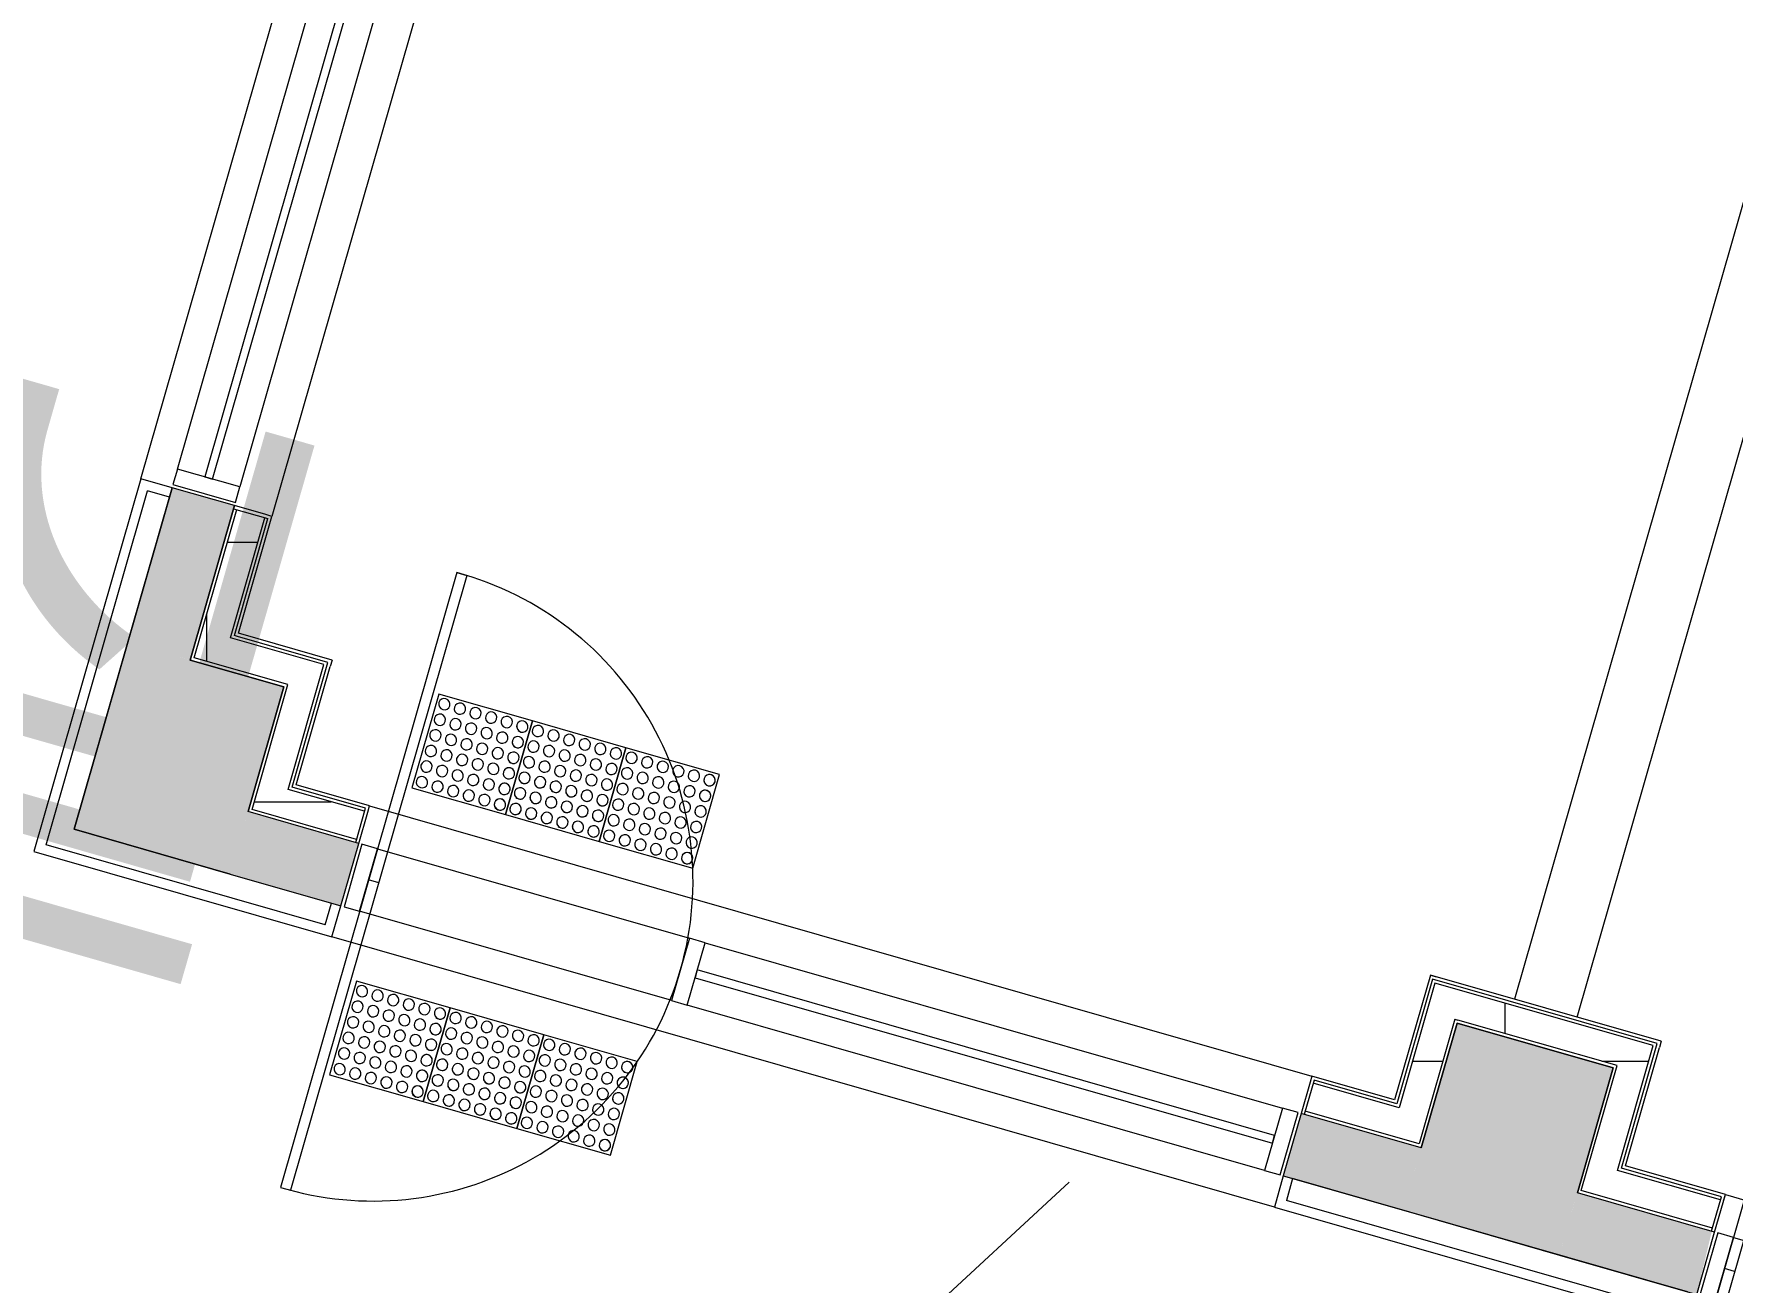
# Model space of a CAD drawing. Header units: millimetres. Extents: x -71377 to 516042, y -145869 to 441446.
# Drawn here: x 185438 to 190669, y 67270 to 71116 of the extents above; entities that cross this region are included whole.
import ezdxf

# ---------------------------------------------------------------- set-up
doc = ezdxf.new("R2010")
doc.units = ezdxf.units.MM
doc.header["$LTSCALE"] = 1000
doc.linetypes.add('_점선_M_', pattern=[3, 1.5, -1.5])
for name, color, linetype, lineweight in [('09_HID', 9, '_점선_M_', 5), ('A-door', 4, 'Continuous', 5), ('A-door-hdln', 8, 'Continuous', 5), ('A-ele-8', 8, 'Continuous', 5), ('A-fnsh', 5, 'Continuous', 5), ('A-fnsh-4', 4, 'Continuous', 5), ('A-hat', 251, 'Continuous', 5), ('A-insu', 251, 'Continuous', 5), ('A-text-1', 3, 'Continuous', 5), ('A-wind', 4, 'Continuous', 5), ('A-wind-hdln', 8, 'Continuous', 5), ('A_cwall', 2, 'Continuous', 5), ('A_fnsh', 5, 'Continuous', 5), ('A_fnsh-4', 4, 'Continuous', 5), ('AA_점형블럭', 8, 'Continuous', 5), ('S-ccol', 2, 'Continuous', 5), ('조경라인_dwg', 8, 'Continuous', 5)]:
    doc.layers.add(name, color=color, linetype=linetype, lineweight=lineweight)
doc.styles.add('나눔고딕_3', font='NanumGothic.ttf', dxfattribs={"height": 1400})
pattern_1 = [(0, (165969.5, 243949.9), (0, 800), []), (90, (165969.5, 243949.9), (-800, 5e-14), [])]

# ---------------------------------------------------------------- blocks, each defined once
blk = doc.blocks.new('시스템 패널 - 유리 패널-6792346-지반층 배치도')
at = {"layer": 'A-wind'}
for p, q in [((925, 12.5), (-925, 12.5)), ((-925, 12.5), (-925, -12.5)), ((925, -12.5), (925, 12.5)), ((-925, -12.5), (925, -12.5))]:
    blk.add_line(p, q, dxfattribs=at)
blk = doc.blocks.new('직사각형 멀리언 - 50 x 200mm-6792344-지반층 배치도')
at = {"layer": 'A-wind-hdln'}
for p, q in [((-75449.8, -198987.1), (-73671.4, -199497.1)), ((-73726.6, -199689.3), (-75504.9, -199179.4))]:
    blk.add_line(p, q, dxfattribs=at)
blk = doc.blocks.new('직사각형 멀리언 - 50 x 200mm-4012412-지반층 배치도')
at = {"layer": 'A-wind'}
for p, q in [((-25, 100), (25, 100)), ((-25, -100), (-25, 100)), ((25, 100), (25, -100)), ((25, -100), (-25, -100))]:
    blk.add_line(p, q, dxfattribs=at)
blk = doc.blocks.new('커튼월_외여닫이문A - 커튼월_외여닫이문A-6299811-지반층 배치도')
at = {"layer": 'A-door'}
for p, q in [((467.3, -985.5), (467.3, 985.4)), ((500, -985.5), (500, 985.5))]:
    blk.add_line(p, q, dxfattribs=at)
at = {"layer": 'A-door-hdln'}
for p, q in [((500, 985.5), (467.3, 985.5)), ((467.3, 0), (500, 0)), ((500, -985.5), (467.3, -985.5))]:
    blk.add_line(p, q, dxfattribs=at)
for start, end in [(89.1629, 180), (180, 270.8371)]:
    blk.add_arc((485.6, 0), 985.6, start, end, dxfattribs=at)
blk = doc.blocks.new('직사각형 멀리언 - 50 x 200mm-6299807-지반층 배치도')
at = {"layer": 'A-wind-hdln'}
for p, q in [((-76459.1, -198697.7), (-75497.8, -198973.3)), ((-75552.9, -199165.6), (-76514.2, -198890))]:
    blk.add_line(p, q, dxfattribs=at)
blk = doc.blocks.new('시스템 패널 - 유리 패널-8323144-지반층 배치도')
at = {"layer": 'A-wind'}
for p, q in [((875, 12.5), (-875, 12.5)), ((-875, 12.5), (-875, -12.5)), ((875, -12.5), (875, 12.5)), ((-875, -12.5), (875, -12.5))]:
    blk.add_line(p, q, dxfattribs=at)
blk = doc.blocks.new('직사각형 멀리언 - 50 x 200mm-6792160-지반층 배치도')
at = {"layer": 'A-wind-hdln'}
for p, q in [((-65217.1, -201921.3), (-63534.9, -202403.6)), ((-63590, -202595.9), (-65272.3, -202113.5))]:
    blk.add_line(p, q, dxfattribs=at)
blk = doc.blocks.new('직사각형 멀리언 - 50 x 200mm-8323140-지반층 배치도')
at = {"layer": 'A-wind'}
for p, q in [((-25, 100), (25, 100)), ((-25, -100), (-25, 100)), ((25, 100), (25, -100)), ((25, -100), (-25, -100))]:
    blk.add_line(p, q, dxfattribs=at)
blk = doc.blocks.new('점자블럭_원형_개수_ - 점자블럭_원형_개수_-V67-지반층 배치도')
at = {"layer": 'AA_점형블럭'}
for p, q in [((300, 0), (0, 0)), ((0, 0), (0, -300)), ((300, -300), (300, 0)), ((600, 0), (300, 0)), ((300, 0), (300, -300)), ((600, -300), (600, 0)), ((900, 0), (600, 0)), ((600, 0), (600, -300)), ((900, -300), (900, 0)), ((0, -300), (300, -300)), ((300, -300), (600, -300)), ((600, -300), (900, -300))]:
    blk.add_line(p, q, dxfattribs=at)
for centre, start, end in [((25, -25), 0, 180), ((25, -25), 45, 180), ((25, -25), 0, 180), ((25, -25), 45, 180), ((25, -25), 180, 360), ((25, -25), 180, 345), ((25, -25), 180, 360), ((25, -25), 180, 345), ((75, -25), 0, 180), ((75, -25), 0, 180), ((75, -25), 0, 180), ((75, -25), 0, 180), ((75, -25), 180, 360), ((75, -25), 180, 0), ((75, -25), 180, 360), ((75, -25), 180, 0), ((125, -25), 0, 180), ((125, -25), 0, 180), ((125, -25), 0, 180), ((125, -25), 0, 180), ((125, -25), 180, 360), ((125, -25), 180, 0), ((125, -25), 180, 360), ((125, -25), 180, 0), ((175, -25), 0, 180), ((175, -25), 0, 180), ((175, -25), 0, 180), ((175, -25), 0, 180), ((175, -25), 180, 360), ((175, -25), 180, 0), ((175, -25), 180, 360), ((175, -25), 180, 0), ((225, -25), 0, 180), ((225, -25), 0, 180), ((225, -25), 0, 180), ((225, -25), 0, 180), ((225, -25), 180, 360), ((225, -25), 180, 0), ((225, -25), 180, 360), ((225, -25), 180, 0), ((275, -25), 0, 180), ((275, -25), 0, 180), ((275, -25), 0, 180), ((275, -25), 0, 180), ((275, -25), 180, 360), ((275, -25), 180, 0), ((275, -25), 180, 360), ((275, -25), 180, 0), ((325, -25), 0, 180), ((325, -25), 0, 180), ((325, -25), 165, 180), ((325, -25), 165, 180), ((325, -25), 180, 360), ((325, -25), 180, 360), ((325, -25), 180, 360), ((325, -25), 180, 0), ((325, -25), 60, 150), ((325, -25), 60, 150), ((325, -25), 0, 45), ((325, -25), 0, 45), ((375, -25), 0, 180), ((375, -25), 0, 180), ((375, -25), 165, 180), ((375, -25), 165, 180), ((375, -25), 180, 360), ((375, -25), 180, 0), ((375, -25), 180, 360), ((375, -25), 180, 0), ((375, -25), 60, 150), ((375, -25), 60, 150), ((375, -25), 0, 45), ((375, -25), 0, 45), ((425, -25), 0, 180), ((425, -25), 0, 180), ((425, -25), 165, 180), ((425, -25), 165, 180), ((425, -25), 180, 360), ((425, -25), 180, 0), ((425, -25), 180, 0), ((425, -25), 180, 0), ((425, -25), 60, 150), ((425, -25), 60, 150), ((425, -25), 0, 45), ((425, -25), 0, 45), ((475, -25), 0, 180), ((475, -25), 0, 180), ((475, -25), 165, 180), ((475, -25), 165, 180), ((475, -25), 180, 360), ((475, -25), 180, 360), ((475, -25), 180, 360), ((475, -25), 180, 0), ((475, -25), 60, 150), ((475, -25), 60, 150), ((475, -25), 0, 45), ((475, -25), 0, 45), ((525, -25), 0, 180), ((525, -25), 0, 180), ((525, -25), 165, 180), ((525, -25), 165, 180), ((525, -25), 180, 360), ((525, -25), 180, 360), ((525, -25), 180, 360), ((525, -25), 180, 360), ((525, -25), 60, 150), ((525, -25), 60, 150), ((525, -25), 0, 45), ((525, -25), 0, 45), ((575, -25), 0, 180), ((575, -25), 0, 180), ((575, -25), 165, 180), ((575, -25), 165, 180), ((575, -25), 180, 360), ((575, -25), 180, 360), ((575, -25), 180, 360), ((575, -25), 180, 0), ((575, -25), 60, 150), ((575, -25), 60, 150), ((575, -25), 0, 45), ((575, -25), 0, 45), ((625, -25), 0, 180), ((625, -25), 0, 180), ((625, -25), 150, 180), ((625, -25), 150, 180), ((625, -25), 180, 360), ((625, -25), 180, 345), ((625, -25), 180, 360), ((625, -25), 180, 345), ((625, -25), 0, 135), ((625, -25), 0, 135), ((675, -25), 0, 180), ((675, -25), 0, 180), ((675, -25), 0, 180), ((675, -25), 0, 180), ((675, -25), 180, 360), ((675, -25), 180, 0), ((675, -25), 180, 360), ((675, -25), 180, 0), ((725, -25), 0, 180), ((725, -25), 0, 180), ((725, -25), 0, 180), ((725, -25), 0, 180), ((725, -25), 180, 360), ((725, -25), 180, 0), ((725, -25), 180, 360), ((725, -25), 180, 360), ((775, -25), 0, 180), ((775, -25), 0, 180), ((775, -25), 0, 180), ((775, -25), 0, 180), ((775, -25), 180, 0), ((775, -25), 180, 0), ((775, -25), 180, 360), ((775, -25), 180, 0), ((825, -25), 0, 180), ((825, -25), 0, 180), ((825, -25), 0, 180), ((825, -25), 0, 180), ((825, -25), 180, 360), ((825, -25), 180, 0), ((825, -25), 180, 360), ((825, -25), 180, 360), ((875, -25), 0, 180), ((875, -25), 0, 180), ((875, -25), 0, 180), ((875, -25), 0, 180), ((875, -25), 180, 360), ((875, -25), 180, 360), ((875, -25), 180, 360), ((875, -25), 180, 360), ((25, -75), 0, 180), ((25, -75), 0, 180), ((25, -75), 0, 180), ((25, -75), 0, 180), ((25, -75), 180, 360), ((25, -75), 180, 0), ((25, -75), 180, 360), ((25, -75), 180, 0), ((75, -75), 0, 180), ((75, -75), 0, 180), ((75, -75), 0, 180), ((75, -75), 0, 180), ((75, -75), 180, 360), ((75, -75), 180, 0), ((75, -75), 180, 360), ((75, -75), 180, 0), ((125, -75), 0, 180), ((125, -75), 0, 180), ((125, -75), 0, 180), ((125, -75), 0, 180), ((125, -75), 180, 360), ((125, -75), 180, 0), ((125, -75), 180, 360), ((125, -75), 180, 0), ((175, -75), 0, 180), ((175, -75), 0, 180), ((175, -75), 0, 180), ((175, -75), 0, 180), ((175, -75), 180, 360), ((175, -75), 180, 0), ((175, -75), 180, 360), ((175, -75), 180, 0), ((225, -75), 0, 180), ((225, -75), 0, 180), ((225, -75), 0, 180), ((225, -75), 0, 180), ((225, -75), 180, 360), ((225, -75), 180, 0), ((225, -75), 180, 360), ((225, -75), 180, 0), ((275, -75), 0, 180), ((275, -75), 0, 180), ((275, -75), 0, 180), ((275, -75), 0, 180), ((275, -75), 180, 360), ((275, -75), 180, 0), ((275, -75), 180, 360), ((275, -75), 180, 0), ((325, -75), 0, 180), ((325, -75), 0, 180), ((325, -75), 165, 180), ((325, -75), 165, 180), ((325, -75), 180, 360), ((325, -75), 180, 360), ((325, -75), 180, 360), ((325, -75), 180, 0), ((325, -75), 60, 150), ((325, -75), 60, 150), ((325, -75), 0, 45), ((325, -75), 0, 45), ((375, -75), 0, 180), ((375, -75), 0, 180), ((375, -75), 165, 180), ((375, -75), 165, 180), ((375, -75), 180, 360), ((375, -75), 180, 0), ((375, -75), 180, 360), ((375, -75), 180, 0), ((375, -75), 60, 150), ((375, -75), 60, 150), ((375, -75), 0, 45), ((375, -75), 0, 45), ((425, -75), 0, 180), ((425, -75), 0, 180), ((425, -75), 165, 180), ((425, -75), 165, 180), ((425, -75), 180, 360), ((425, -75), 180, 0), ((425, -75), 180, 0), ((425, -75), 180, 0), ((425, -75), 60, 150), ((425, -75), 60, 150), ((425, -75), 0, 45), ((425, -75), 0, 45), ((475, -75), 0, 180), ((475, -75), 0, 180), ((475, -75), 165, 180), ((475, -75), 165, 180), ((475, -75), 180, 360), ((475, -75), 180, 360), ((475, -75), 180, 360), ((475, -75), 180, 360), ((475, -75), 60, 150), ((475, -75), 60, 150), ((475, -75), 0, 45), ((475, -75), 0, 45), ((525, -75), 0, 180), ((525, -75), 0, 180), ((525, -75), 165, 180), ((525, -75), 165, 180), ((525, -75), 180, 360), ((525, -75), 180, 360), ((525, -75), 180, 360), ((525, -75), 180, 0), ((525, -75), 60, 150), ((525, -75), 60, 150), ((525, -75), 0, 45), ((525, -75), 0, 45), ((575, -75), 0, 180), ((575, -75), 0, 180), ((575, -75), 165, 180), ((575, -75), 165, 180), ((575, -75), 180, 360), ((575, -75), 180, 0), ((575, -75), 180, 360), ((575, -75), 180, 0), ((575, -75), 60, 150), ((575, -75), 60, 150), ((575, -75), 0, 45), ((575, -75), 0, 45), ((625, -75), 0, 180), ((625, -75), 0, 180), ((625, -75), 0, 180), ((625, -75), 0, 180), ((625, -75), 180, 360), ((625, -75), 180, 225), ((625, -75), 180, 360), ((625, -75), 180, 225), ((625, -75), 240, 345), ((625, -75), 240, 345), ((675, -75), 0, 180), ((675, -75), 0, 180), ((675, -75), 0, 180), ((675, -75), 0, 180), ((675, -75), 180, 360), ((675, -75), 180, 0), ((675, -75), 180, 360), ((675, -75), 180, 0), ((725, -75), 0, 180), ((725, -75), 0, 180), ((725, -75), 0, 180), ((725, -75), 0, 180), ((725, -75), 180, 360), ((725, -75), 180, 360), ((725, -75), 180, 360), ((725, -75), 180, 0), ((775, -75), 0, 180), ((775, -75), 0, 180), ((775, -75), 0, 180), ((775, -75), 0, 180), ((775, -75), 180, 360), ((775, -75), 180, 0), ((775, -75), 180, 360), ((775, -75), 180, 0), ((825, -75), 0, 180), ((825, -75), 0, 180), ((825, -75), 0, 180), ((825, -75), 0, 180), ((825, -75), 180, 360), ((825, -75), 180, 360), ((825, -75), 180, 360), ((825, -75), 180, 360), ((875, -75), 0, 180), ((875, -75), 0, 180), ((875, -75), 0, 180), ((875, -75), 0, 180), ((875, -75), 180, 0), ((875, -75), 180, 360), ((875, -75), 180, 360), ((875, -75), 180, 0), ((25, -125), 0, 180), ((25, -125), 0, 180), ((25, -125), 0, 180), ((25, -125), 0, 180), ((25, -125), 180, 360), ((25, -125), 180, 0), ((25, -125), 180, 360), ((25, -125), 180, 0), ((75, -125), 0, 180), ((75, -125), 0, 180), ((75, -125), 0, 180), ((75, -125), 0, 180), ((75, -125), 180, 360), ((75, -125), 180, 0), ((75, -125), 180, 360), ((75, -125), 180, 0), ((125, -125), 0, 180), ((125, -125), 0, 180), ((125, -125), 0, 180), ((125, -125), 0, 180), ((125, -125), 180, 360), ((125, -125), 180, 0), ((125, -125), 180, 360), ((125, -125), 180, 0), ((175, -125), 0, 180), ((175, -125), 0, 180), ((175, -125), 0, 180), ((175, -125), 0, 180), ((175, -125), 180, 360), ((175, -125), 180, 0), ((175, -125), 180, 360), ((175, -125), 180, 0), ((225, -125), 0, 180), ((225, -125), 0, 180), ((225, -125), 0, 180), ((225, -125), 0, 180), ((225, -125), 180, 360), ((225, -125), 180, 0), ((225, -125), 180, 360), ((225, -125), 180, 0), ((275, -125), 0, 180), ((275, -125), 0, 180), ((275, -125), 0, 180), ((275, -125), 0, 180), ((275, -125), 180, 360), ((275, -125), 180, 0), ((275, -125), 180, 360), ((275, -125), 180, 0), ((325, -125), 0, 180), ((325, -125), 0, 180), ((325, -125), 165, 180), ((325, -125), 165, 180), ((325, -125), 180, 360), ((325, -125), 180, 0), ((325, -125), 180, 360), ((325, -125), 180, 360), ((325, -125), 60, 150), ((325, -125), 60, 150), ((325, -125), 0, 45), ((325, -125), 0, 45), ((375, -125), 0, 180), ((375, -125), 0, 180), ((375, -125), 165, 180), ((375, -125), 165, 180), ((375, -125), 180, 360), ((375, -125), 180, 360), ((375, -125), 180, 360), ((375, -125), 180, 360), ((375, -125), 60, 150), ((375, -125), 60, 150), ((375, -125), 0, 45), ((375, -125), 0, 45), ((425, -125), 0, 180), ((425, -125), 0, 180), ((425, -125), 165, 180), ((425, -125), 165, 180), ((425, -125), 180, 360), ((425, -125), 180, 0), ((425, -125), 180, 360), ((425, -125), 180, 0), ((425, -125), 60, 150), ((425, -125), 60, 150), ((425, -125), 0, 45), ((425, -125), 0, 45), ((475, -125), 0, 180), ((475, -125), 0, 180), ((475, -125), 165, 180), ((475, -125), 165, 180), ((475, -125), 180, 360), ((475, -125), 180, 360), ((475, -125), 180, 360), ((475, -125), 180, 0), ((475, -125), 60, 150), ((475, -125), 60, 150), ((475, -125), 0, 45), ((475, -125), 0, 45), ((525, -125), 0, 180), ((525, -125), 0, 180), ((525, -125), 165, 180), ((525, -125), 165, 180), ((525, -125), 180, 360), ((525, -125), 180, 0), ((525, -125), 180, 360), ((525, -125), 180, 0), ((525, -125), 60, 150), ((525, -125), 60, 150), ((525, -125), 0, 45), ((525, -125), 0, 45), ((575, -125), 0, 180), ((575, -125), 0, 180), ((575, -125), 165, 180), ((575, -125), 165, 180), ((575, -125), 180, 360), ((575, -125), 180, 360), ((575, -125), 180, 360), ((575, -125), 180, 360), ((575, -125), 60, 150), ((575, -125), 60, 150), ((575, -125), 0, 45), ((575, -125), 0, 45), ((625, -125), 0, 180), ((625, -125), 0, 180), ((625, -125), 0, 180), ((625, -125), 0, 180), ((625, -125), 180, 360), ((625, -125), 180, 225), ((625, -125), 180, 0), ((625, -125), 180, 225), ((625, -125), 240, 345), ((625, -125), 240, 345), ((675, -125), 0, 180), ((675, -125), 0, 180), ((675, -125), 0, 180), ((675, -125), 0, 180), ((675, -125), 180, 360), ((675, -125), 180, 360), ((675, -125), 180, 360), ((675, -125), 180, 360), ((725, -125), 0, 180), ((725, -125), 0, 180), ((725, -125), 0, 180), ((725, -125), 0, 180), ((725, -125), 180, 360), ((725, -125), 180, 360), ((725, -125), 180, 360), ((725, -125), 180, 0), ((775, -125), 0, 180), ((775, -125), 0, 180), ((775, -125), 0, 180), ((775, -125), 0, 180), ((775, -125), 180, 360), ((775, -125), 180, 0), ((775, -125), 180, 0), ((775, -125), 180, 0), ((825, -125), 0, 180), ((825, -125), 0, 180), ((825, -125), 0, 180), ((825, -125), 0, 180), ((825, -125), 180, 360), ((825, -125), 180, 0), ((825, -125), 180, 360), ((825, -125), 180, 0), ((875, -125), 0, 180), ((875, -125), 0, 180), ((875, -125), 0, 180), ((875, -125), 0, 180), ((875, -125), 180, 360), ((875, -125), 180, 360), ((875, -125), 180, 360), ((875, -125), 180, 0), ((25, -175), 0, 180), ((25, -175), 60, 180), ((25, -175), 0, 180), ((25, -175), 60, 180), ((25, -175), 180, 360), ((25, -175), 180, 315), ((25, -175), 180, 360), ((25, -175), 180, 315), ((25, -225), 0, 180), ((25, -225), 60, 180), ((25, -225), 0, 180), ((25, -225), 60, 180), ((25, -175), 0, 30), ((25, -175), 0, 30), ((75, -175), 0, 180), ((75, -175), 0, 180), ((75, -175), 0, 180), ((75, -175), 0, 180), ((75, -175), 180, 360), ((75, -175), 180, 0), ((75, -175), 180, 360), ((75, -175), 180, 0), ((75, -225), 0, 180), ((75, -225), 0, 180), ((75, -225), 0, 180), ((75, -225), 0, 180), ((125, -175), 0, 180), ((125, -175), 0, 180), ((125, -175), 0, 180), ((125, -175), 0, 180), ((125, -175), 180, 360), ((125, -175), 180, 0), ((125, -175), 180, 360), ((125, -175), 180, 0), ((125, -225), 0, 180), ((125, -225), 0, 180), ((125, -225), 0, 180), ((125, -225), 0, 180), ((175, -175), 0, 180), ((175, -175), 0, 180), ((175, -175), 0, 180), ((175, -175), 0, 180), ((175, -175), 180, 360), ((175, -175), 180, 0), ((175, -175), 180, 360), ((175, -175), 180, 0), ((175, -225), 0, 180), ((175, -225), 0, 180), ((175, -225), 0, 180), ((175, -225), 0, 180), ((225, -175), 0, 180), ((225, -175), 0, 180), ((225, -175), 0, 180), ((225, -175), 0, 180), ((225, -175), 180, 360), ((225, -175), 180, 0), ((225, -175), 180, 360), ((225, -175), 180, 0), ((225, -225), 0, 180), ((225, -225), 0, 180), ((225, -225), 0, 180), ((225, -225), 0, 180), ((275, -175), 0, 180), ((275, -175), 0, 180), ((275, -175), 0, 180), ((275, -175), 0, 180), ((275, -175), 180, 360), ((275, -175), 180, 0), ((275, -175), 180, 360), ((275, -175), 180, 360), ((275, -225), 0, 180), ((275, -225), 0, 180), ((275, -225), 0, 180), ((275, -225), 0, 180), ((325, -175), 0, 180), ((325, -175), 0, 180), ((325, -175), 0, 180), ((325, -175), 0, 180), ((325, -175), 180, 360), ((325, -175), 180, 360), ((325, -175), 180, 360), ((325, -175), 180, 0), ((325, -225), 0, 180), ((325, -225), 0, 180), ((325, -225), 0, 180), ((325, -225), 0, 180), ((375, -175), 0, 180), ((375, -175), 0, 180), ((375, -175), 0, 180), ((375, -175), 0, 180), ((375, -175), 180, 360), ((375, -175), 180, 0), ((375, -175), 180, 360), ((375, -175), 180, 360), ((375, -225), 0, 180), ((375, -225), 0, 180), ((375, -225), 0, 180), ((375, -225), 0, 180), ((425, -175), 0, 180), ((425, -175), 0, 180), ((425, -175), 0, 180), ((425, -175), 0, 180), ((425, -175), 180, 360), ((425, -175), 180, 0), ((425, -175), 180, 360), ((425, -175), 180, 0), ((425, -225), 0, 180), ((425, -225), 0, 180), ((425, -225), 0, 180), ((425, -225), 0, 180), ((475, -175), 0, 180), ((475, -175), 0, 180), ((475, -175), 0, 180), ((475, -175), 0, 180), ((475, -175), 180, 360), ((475, -175), 180, 0), ((475, -175), 180, 360), ((475, -175), 180, 0), ((475, -225), 0, 180), ((475, -225), 0, 180), ((475, -225), 0, 180), ((475, -225), 0, 180), ((525, -175), 0, 180), ((525, -175), 0, 180), ((525, -175), 0, 180), ((525, -175), 0, 180), ((525, -175), 180, 360), ((525, -175), 180, 0), ((525, -175), 180, 360), ((525, -175), 180, 0), ((525, -225), 0, 180), ((525, -225), 0, 180), ((525, -225), 0, 180), ((525, -225), 0, 180), ((575, -175), 0, 180), ((575, -175), 0, 180), ((575, -175), 0, 180), ((575, -175), 0, 180), ((575, -175), 180, 360), ((575, -175), 180, 360), ((575, -175), 180, 360), ((575, -175), 180, 360), ((575, -225), 0, 180), ((575, -225), 0, 180), ((575, -225), 0, 180), ((575, -225), 0, 180), ((625, -175), 0, 180), ((625, -175), 0, 180), ((625, -175), 150, 180), ((625, -175), 150, 180), ((625, -175), 180, 360), ((625, -175), 180, 360), ((625, -175), 180, 360), ((625, -175), 180, 0), ((625, -225), 0, 180), ((625, -225), 0, 180), ((625, -175), 60, 135), ((625, -175), 60, 135), ((625, -225), 60, 135), ((625, -225), 60, 135), ((625, -175), 0, 30), ((625, -175), 0, 30), ((675, -175), 0, 180), ((675, -175), 0, 180), ((675, -175), 0, 180), ((675, -175), 0, 180), ((675, -175), 180, 360), ((675, -175), 180, 0), ((675, -175), 180, 360), ((675, -175), 180, 0), ((675, -225), 0, 180), ((675, -225), 0, 180), ((675, -225), 0, 180), ((675, -225), 0, 180), ((725, -175), 0, 180), ((725, -175), 0, 180), ((725, -175), 0, 180), ((725, -175), 0, 180), ((725, -175), 180, 360), ((725, -175), 180, 0), ((725, -175), 180, 360), ((725, -175), 180, 360), ((725, -225), 0, 180), ((725, -225), 0, 180), ((725, -225), 0, 180), ((725, -225), 0, 180), ((775, -175), 0, 180), ((775, -175), 0, 180), ((775, -175), 0, 180), ((775, -175), 0, 180), ((775, -175), 180, 360), ((775, -175), 180, 0), ((775, -175), 180, 0), ((775, -175), 180, 0), ((775, -225), 0, 180), ((775, -225), 0, 180), ((775, -225), 0, 180), ((775, -225), 0, 180), ((825, -175), 0, 180), ((825, -175), 0, 180), ((825, -175), 0, 180), ((825, -175), 0, 180), ((825, -175), 180, 360), ((825, -175), 180, 360), ((825, -175), 180, 0), ((825, -175), 180, 0), ((825, -225), 0, 180), ((825, -225), 0, 180), ((825, -225), 0, 180), ((825, -225), 0, 180), ((875, -175), 0, 180), ((875, -175), 0, 180), ((875, -175), 0, 180), ((875, -175), 0, 180), ((875, -175), 180, 360), ((875, -175), 180, 0), ((875, -175), 180, 360), ((875, -175), 180, 0), ((875, -225), 0, 180), ((875, -225), 0, 180), ((875, -225), 0, 180), ((875, -225), 0, 180), ((25, -225), 180, 360), ((25, -225), 180, 315), ((25, -225), 180, 360), ((25, -225), 180, 315), ((25, -275), 0, 180), ((25, -275), 60, 180), ((25, -275), 0, 180), ((25, -275), 60, 180), ((25, -225), 0, 30), ((25, -225), 0, 30), ((75, -225), 180, 360), ((75, -225), 180, 0), ((75, -225), 180, 360), ((75, -225), 180, 360), ((75, -275), 0, 180), ((75, -275), 0, 180), ((75, -275), 0, 180), ((75, -275), 0, 180), ((125, -225), 180, 360), ((125, -225), 180, 0), ((125, -225), 180, 360), ((125, -225), 180, 0), ((125, -275), 0, 180), ((125, -275), 0, 180), ((125, -275), 0, 180), ((125, -275), 0, 180), ((175, -225), 180, 360), ((175, -225), 180, 360), ((175, -225), 180, 360), ((175, -225), 180, 0), ((175, -275), 0, 180), ((175, -275), 0, 180), ((175, -275), 0, 180), ((175, -275), 0, 180), ((225, -225), 180, 360), ((225, -225), 180, 0), ((225, -225), 180, 360), ((225, -225), 180, 0), ((225, -275), 0, 180), ((225, -275), 0, 180), ((225, -275), 0, 180), ((225, -275), 0, 180), ((275, -225), 180, 360), ((275, -225), 180, 0), ((275, -225), 180, 360), ((275, -225), 180, 0), ((275, -275), 0, 180), ((275, -275), 0, 180), ((275, -275), 0, 180), ((275, -275), 0, 180), ((325, -225), 180, 360), ((325, -225), 180, 0), ((325, -225), 180, 360), ((325, -225), 180, 0), ((325, -275), 0, 180), ((325, -275), 0, 180), ((325, -275), 0, 180), ((325, -275), 0, 180), ((375, -225), 180, 360), ((375, -225), 180, 360), ((375, -225), 180, 360), ((375, -225), 180, 0), ((375, -275), 0, 180), ((375, -275), 0, 180), ((375, -275), 0, 180), ((375, -275), 0, 180), ((425, -225), 180, 360), ((425, -225), 180, 0), ((425, -225), 180, 360), ((425, -225), 180, 0), ((425, -275), 0, 180), ((425, -275), 0, 180), ((425, -275), 0, 180), ((425, -275), 0, 180), ((475, -225), 180, 360), ((475, -225), 180, 360), ((475, -225), 180, 360), ((475, -225), 180, 0), ((475, -275), 0, 180), ((475, -275), 0, 180), ((475, -275), 0, 180), ((475, -275), 0, 180), ((525, -225), 180, 360), ((525, -225), 180, 0), ((525, -225), 180, 360), ((525, -225), 180, 0), ((525, -275), 0, 180), ((525, -275), 0, 180), ((525, -275), 0, 180), ((525, -275), 0, 180), ((575, -225), 180, 360), ((575, -225), 180, 0), ((575, -225), 180, 360), ((575, -225), 180, 0), ((575, -275), 0, 180), ((575, -275), 0, 180), ((575, -275), 0, 180), ((575, -275), 0, 180), ((625, -225), 150, 180), ((625, -225), 150, 180), ((625, -225), 180, 360), ((625, -225), 180, 0), ((625, -225), 180, 360), ((625, -225), 180, 360), ((625, -275), 360, 180), ((625, -275), 0, 180), ((625, -275), 60, 135), ((625, -275), 60, 135), ((625, -225), 0, 30), ((625, -225), 0, 30), ((675, -225), 180, 0), ((675, -225), 180, 0), ((675, -225), 180, 0), ((675, -225), 180, 0), ((675, -275), 0, 180), ((675, -275), 0, 180), ((675, -275), 0, 180), ((675, -275), 0, 180), ((725, -225), 180, 360), ((725, -225), 180, 360), ((725, -225), 180, 360), ((725, -225), 180, 0), ((725, -275), 0, 180), ((725, -275), 0, 180), ((725, -275), 0, 180), ((725, -275), 0, 180), ((775, -225), 180, 360), ((775, -225), 180, 0), ((775, -225), 180, 360), ((775, -225), 180, 360), ((775, -275), 0, 180), ((775, -275), 0, 180), ((775, -275), 0, 180), ((775, -275), 0, 180), ((825, -225), 180, 360), ((825, -225), 180, 0), ((825, -225), 180, 360), ((825, -225), 180, 0), ((825, -275), 0, 180), ((825, -275), 0, 180), ((825, -275), 0, 180), ((825, -275), 0, 180), ((875, -225), 180, 360), ((875, -225), 180, 0), ((875, -225), 180, 0), ((875, -225), 180, 0), ((875, -275), 0, 180), ((875, -275), 0, 180), ((875, -275), 0, 180), ((875, -275), 0, 180), ((25, -275), 180, 360), ((25, -275), 180, 315), ((25, -275), 180, 360), ((25, -275), 180, 315), ((25, -275), 0, 30), ((25, -275), 0, 30), ((75, -275), 180, 360), ((75, -275), 180, 0), ((75, -275), 180, 360), ((75, -275), 180, 360), ((125, -275), 180, 360), ((125, -275), 180, 0), ((125, -275), 180, 360), ((125, -275), 180, 0), ((175, -275), 180, 360), ((175, -275), 180, 0), ((175, -275), 180, 360), ((175, -275), 180, 0), ((225, -275), 180, 360), ((225, -275), 180, 0), ((225, -275), 180, 360), ((225, -275), 180, 0), ((275, -275), 180, 360), ((275, -275), 180, 0), ((275, -275), 180, 360), ((275, -275), 180, 360), ((325, -275), 180, 360), ((325, -275), 180, 360), ((325, -275), 180, 360), ((325, -275), 180, 0), ((375, -275), 180, 360), ((375, -275), 180, 0), ((375, -275), 180, 360), ((375, -275), 180, 0), ((425, -275), 180, 360), ((425, -275), 180, 0), ((425, -275), 180, 360), ((425, -275), 180, 0), ((475, -275), 180, 360), ((475, -275), 180, 0), ((475, -275), 180, 360), ((475, -275), 180, 0), ((525, -275), 180, 360), ((525, -275), 180, 360), ((525, -275), 180, 360), ((525, -275), 180, 360), ((575, -275), 180, 360), ((575, -275), 180, 0), ((575, -275), 180, 360), ((575, -275), 180, 360), ((625, -275), 150, 180), ((625, -275), 150, 180), ((625, -275), 180, 360), ((625, -275), 180, 360), ((625, -275), 180, 360), ((625, -275), 180, 0), ((625, -275), 0, 30), ((625, -275), 0, 30), ((675, -275), 180, 0), ((675, -275), 180, 0), ((675, -275), 180, 360), ((675, -275), 180, 0), ((725, -275), 180, 360), ((725, -275), 180, 360), ((725, -275), 180, 360), ((725, -275), 180, 0), ((775, -275), 180, 360), ((775, -275), 180, 0), ((775, -275), 180, 360), ((775, -275), 180, 0), ((825, -275), 180, 360), ((825, -275), 180, 360), ((825, -275), 180, 360), ((825, -275), 180, 0), ((875, -275), 180, 0), ((875, -275), 180, 0), ((875, -275), 180, 0), ((875, -275), 180, 0)]:
    blk.add_arc(centre, 17.5, start, end, dxfattribs=at)
blk = doc.blocks.new('조경라인_dwg-6847807-지반층 배치도')
at = {"layer": '09_HID'}
blk.add_line((188626.9, 67578.4), (184785.4, 64021.8), dxfattribs=at)

msp = doc.modelspace()

# ---------------------------------------------------------------- hatches: boundary and pattern name
at = {"layer": 'A-hat'}
for points in [[(185727, 69242.1), (185919.3, 69187), (186055.7, 69662.8), (185863.5, 69718)], [(186042.3, 68527.6), (186207.6, 69104.3), (185727, 69242.1), (185561.6, 68665.4), (185919.3, 68562.8)], [(186383.5, 68429.7), (186438.6, 68622), (186097.4, 68719.8), (186042.3, 68527.6), (186349, 68439.6)], [(190137.2, 67353.3), (190302.6, 67930.1), (189822, 68067.9), (189656.6, 67491.2), (189822, 67443.7)], [(189341.7, 67789.5), (189286.5, 67597.3), (189656.6, 67491.2), (189711.7, 67683.4)], [(190560.2, 67232.1), (190606.7, 67426.8), (190192.4, 67545.6), (190137.2, 67353.3)]]:
    msp.add_hatch(color=256, dxfattribs=at).paths.add_polyline_path(points)
h = msp.add_hatch(dxfattribs=at)
h.set_pattern_fill('FP_13', color=256, scale=1000, style=0, pattern_type=2)
h.set_pattern_definition(pattern_1)
h.paths.add_polyline_path([(186018.2, 69169.1), (186149.1, 69625.7), (186062.6, 69650.5), (185931.6, 69193.9)])
h = msp.add_hatch(dxfattribs=at)
h.set_pattern_fill('FP_13', color=256, scale=1000, style=0, pattern_type=2)
h.set_pattern_definition(pattern_1)
h.paths.add_polyline_path([(186196.3, 68701.9), (186306.5, 69086.4), (186217.3, 69101.6), (186109.8, 68726.7)])
h = msp.add_hatch(dxfattribs=at)
h.set_pattern_fill('FP_13', color=256, scale=1000, style=0, pattern_type=2)
h.set_pattern_definition(pattern_1)
h.paths.add_polyline_path([(186431.8, 68634.3), (186456.6, 68720.8), (186221.1, 68788.4), (186196.3, 68701.9), (186349, 68658.1)])
h = msp.add_hatch(dxfattribs=at)
h.set_pattern_fill('FP_13', color=256, scale=1000, style=0, pattern_type=2)
h.set_pattern_definition(pattern_1)
h.paths.add_polyline_path([(189729.7, 67782.3), (189839.9, 68166.8), (189753.4, 68191.6), (189643.2, 67807.1)])
h = msp.add_hatch(dxfattribs=at)
h.set_pattern_fill('FP_13', color=256, scale=1000, style=0, pattern_type=2)
h.set_pattern_definition(pattern_1)
h.paths.add_polyline_path([(190401.5, 67912.1), (190426.3, 67998.7), (189839.9, 68166.8), (189824.7, 68077.5), (190315, 67937)])

# ---------------------------------------------------------------- linework, layer by layer
at = {"layer": 'A-ele-8'}
for p, q in [((185767.3, 69745.5), (187040.8, 74186.5)), ((187444.5, 74070.8), (186171.1, 69629.8)), ((186171.1, 69629.8), (186151.8, 69635.3)), ((186466.2, 68718.1), (186471.7, 68737.3)), ((186471.7, 68737.3), (189374.7, 67904.9)), ((189259, 67501.2), (186355.9, 68333.6)), ((189374.7, 67904.9), (189369.2, 67885.7)), ((190642.9, 67520.4), (190648.4, 67539.7)), ((190648.4, 67539.7), (193551.4, 66707.2))]:
    msp.add_line(p, q, dxfattribs=at)
at = {"layer": 'A-fnsh'}
for p, q in [((186356.1, 69186.6), (186350.6, 69167.4)), ((189739.7, 68216.3), (189758.9, 68210.8)), ((190451.1, 68012.4), (190445.5, 67993.1))]:
    msp.add_line(p, q, dxfattribs=at)
at = {"layer": 'A-fnsh-4'}
for p, q in [((186053, 69653.2), (186158.7, 69622.9)), ((186055.3, 69262.4), (186158.7, 69622.9)), ((186064.9, 69259.7), (186055.3, 69262.4)), ((186343.7, 69179.7), (186064.9, 69259.7)), ((186233.5, 68795.2), (186343.7, 69179.7)), ((186459.3, 68730.5), (186233.5, 68795.2)), ((186429, 68624.7), (186459.3, 68730.5)), ((189746.6, 68204), (189636.3, 67819.5)), ((190438.7, 68005.5), (189746.6, 68204)), ((190328.4, 67621), (190438.7, 68005.5)), ((189381.6, 67892.5), (189351.3, 67786.8)), ((189636.3, 67819.5), (189381.6, 67892.5)), ((190636, 67532.8), (190328.4, 67621)), ((190605.7, 67427.1), (190636, 67532.8))]:
    msp.add_line(p, q, dxfattribs=at)
at = {"layer": 'A-insu'}
for p, q in [((185561.6, 68665.4), (185855.2, 69689.1)), ((186042.3, 68527.6), (185561.6, 68665.4)), ((190531.4, 67240.3), (189315.4, 67589))]:
    msp.add_line(p, q, dxfattribs=at)
at = {"layer": 'A_cwall'}
for p, q in [((185863.5, 69718), (185727, 69242.1)), ((186055.7, 69662.8), (185863.5, 69718)), ((185919.3, 69187), (186055.7, 69662.8)), ((186438.6, 68622), (186097.4, 68719.8)), ((186383.5, 68429.7), (186438.6, 68622)), ((186042.3, 68527.6), (186383.5, 68429.7)), ((189341.7, 67789.5), (189286.5, 67597.3)), ((189711.7, 67683.4), (189341.7, 67789.5)), ((189286.5, 67597.3), (189656.6, 67491.2)), ((190615.3, 67424.3), (190192.4, 67545.6)), ((190560.2, 67232.1), (190615.3, 67424.3)), ((190137.2, 67353.3), (190560.2, 67232.1))]:
    msp.add_line(p, q, dxfattribs=at)
at = {"layer": 'A_fnsh'}
for p, q in [((186055.7, 69662.8), (185919.3, 69187)), ((185931.6, 69193.9), (186062.6, 69650.5)), ((186043, 69255.6), (186149.1, 69625.7)), ((186151.8, 69635.3), (186055.7, 69662.8)), ((186067.7, 69269.3), (186171.1, 69629.8)), ((186356.1, 69186.6), (186067.7, 69269.3)), ((186331.3, 69172.9), (186043, 69255.6)), ((185919.3, 69187), (186207.6, 69104.3)), ((186220, 69111.2), (185931.6, 69193.9)), ((186221.1, 68788.4), (186331.3, 69172.9)), ((186245.8, 68802.1), (186350.6, 69167.4)), ((186207.6, 69104.3), (186097.4, 68719.8)), ((186109.8, 68726.7), (186220, 69111.2)), ((186471.7, 68737.3), (186245.8, 68802.1)), ((186456.6, 68720.8), (186221.1, 68788.4)), ((186431.8, 68634.3), (186109.8, 68726.7)), ((186438.6, 68622), (186466.2, 68718.1)), ((189739.7, 68216.3), (189629.5, 67831.8)), ((190451.1, 68012.4), (189739.7, 68216.3)), ((189753.4, 68191.6), (189643.2, 67807.1)), ((190426.3, 67998.7), (189753.4, 68191.6)), ((189815.1, 68080.3), (189704.9, 67695.8)), ((189711.7, 67683.4), (189822, 68067.9)), ((189815.1, 68080.3), (189824.7, 68077.5)), ((189822, 68067.9), (190302.6, 67930.1)), ((190315, 67937), (189824.7, 68077.5)), ((190316.1, 67614.2), (190426.3, 67998.7)), ((190340.8, 67627.9), (190445.5, 67993.1)), ((189629.5, 67831.8), (189374.7, 67904.9)), ((190302.6, 67930.1), (190192.4, 67545.6)), ((190204.7, 67552.4), (190315, 67937)), ((189369.2, 67885.7), (189341.7, 67789.5)), ((189643.2, 67807.1), (189378.8, 67882.9)), ((189704.9, 67695.8), (189354, 67796.4)), ((190633.3, 67523.2), (190316.1, 67614.2)), ((190648.4, 67539.7), (190340.8, 67627.9)), ((190608.5, 67436.7), (190204.7, 67552.4)), ((190615.3, 67424.3), (190648.4, 67539.7))]:
    msp.add_line(p, q, dxfattribs=at)
at = {"layer": 'A_fnsh-4'}
for p, q in [((191512.5, 73419.2), (189999.3, 68141.9)), ((190191.5, 68086.8), (191704.8, 73364.1)), ((185767.3, 69745.5), (185437.9, 68596.8)), ((185863.5, 69718), (185767.3, 69745.5)), ((185475.1, 68617.4), (185787.9, 69708.4)), ((185855.2, 69689.1), (185787.9, 69708.4)), ((185855.2, 69689.1), (185863.5, 69718)), ((185437.9, 68596.8), (186355.9, 68333.6)), ((186335.4, 68370.7), (185475.1, 68617.4)), ((186335.4, 68370.7), (186354.7, 68438)), ((186355.9, 68333.6), (186383.5, 68429.7)), ((189286.5, 67597.3), (189259, 67501.2)), ((189315.4, 67589), (189296.1, 67521.7)), ((189259, 67501.2), (190532.6, 67135.9)), ((190512.1, 67173), (189296.1, 67521.7))]:
    msp.add_line(p, q, dxfattribs=at)
at = {"layer": 'S-ccol'}
for p, q in [((185727, 69242.1), (185561.6, 68665.4)), ((186207.6, 69104.3), (185919.3, 69187)), ((186097.4, 68719.8), (186207.6, 69104.3)), ((185561.6, 68665.4), (186042.3, 68527.6)), ((189822, 68067.9), (189711.7, 67683.4)), ((190302.6, 67930.1), (189822, 68067.9)), ((190192.4, 67545.6), (190302.6, 67930.1)), ((189656.6, 67491.2), (190137.2, 67353.3))]:
    msp.add_line(p, q, dxfattribs=at)

# ---------------------------------------------------------------- block references
at = {"layer": 'A-door-hdln', "rotation": 164.0000012484651}
for p in [(186949.4, 68371.5), (191126.1, 67173.8)]:
    msp.add_blockref('커튼월_외여닫이문A - 커튼월_외여닫이문A-6299811-지반층 배치도', p, dxfattribs=at)
at = {"layer": 'A-wind-hdln'}
for name, p, rotation in [('직사각형 멀리언 - 50 x 200mm-6792160-지반층 배치도', (388475.9, 6185.6), 270), ('시스템 패널 - 유리 패널-8323144-지반층 배치도', (186217.3, 70589.2), 74.00000124846491), ('시스템 패널 - 유리 패널-6792346-지반층 배치도', (188367.2, 67964.9), 164.0000012484651)]:
    msp.add_blockref(name, p, dxfattribs=dict(at, rotation=rotation))
at = {"layer": 'A-wind-hdln', "extrusion": (0, 0, -1)}
for name, p, rotation in [('직사각형 멀리언 - 50 x 200mm-8323140-지반층 배치도', (-185969.2, 69724), 105.9999987515351), ('직사각형 멀리언 - 50 x 200mm-4012412-지반층 배치도', (-186444.7, 68516.2), 15.99999875153492), ('직사각형 멀리언 - 50 x 200mm-4012412-지반층 배치도', (-187454, 68226.8), 15.99999875153492), ('직사각형 멀리언 - 50 x 200mm-4012412-지반층 배치도', (-189280.4, 67703.1), 15.99999875153492), ('직사각형 멀리언 - 50 x 200mm-4012412-지반층 배치도', (-190621.4, 67318.5), 15.99999875153492)]:
    msp.add_blockref(name, p, dxfattribs=dict(at, rotation=rotation))
at = {"layer": 'A-wind-hdln'}
for name, p in [('직사각형 멀리언 - 50 x 200mm-6299807-지반층 배치도', (262955.4, 267303.1)), ('직사각형 멀리언 - 50 x 200mm-6792344-지반층 배치도', (262955.4, 267303.1)), ('직사각형 멀리언 - 50 x 200mm-6299807-지반층 배치도', (267132.1, 266105.5))]:
    msp.add_blockref(name, p, dxfattribs=at)
at = {"layer": 'AA_점형블럭', "rotation": 164.0000012484756}
for p in [(187467.4, 68545.4), (187213.8, 67661.1)]:
    msp.add_blockref('점자블럭_원형_개수_ - 점자블럭_원형_개수_-V67-지반층 배치도', p, dxfattribs=at)
at = {"layer": '조경라인_dwg', "rotation": 8.537736462515947e-07}
msp.add_blockref('조경라인_dwg-6847807-지반층 배치도', (0, 0), dxfattribs=at)

# ---------------------------------------------------------------- texts
at = {"layer": 'A-text-1', "insert": (181425, 71060), "char_height": 1400, "width": 6636.003, "attachment_point": 1, "rotation": 344, "line_spacing_factor": 1.2, "style": '나눔고딕_3'}
msp.add_mtext('\\pxt9.07143,18.14286,27.21429,36.28571,45.35714,54.42857,63.5,72.57143,81.64286,90.71429,99.78571,108.85714,117.92857,127,136.07143,145.14286,154.21429,163.28571,172.35714,181.42857,190.5,199.57143,208.64286,217.71429,226.78571,235.85714,244.92857,254,263.07143,272.14286,281.21429,290.28571;{경비실}', dxfattribs=at)

doc.saveas('drawing.dxf')
